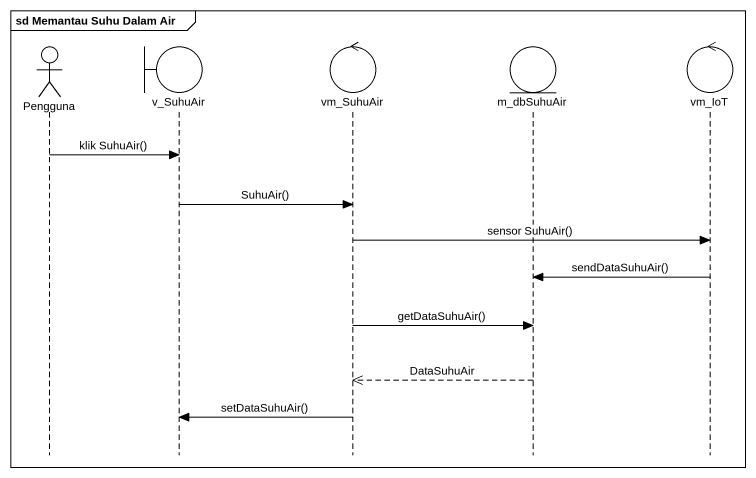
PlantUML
@startuml
mainframe sd Memantau Suhu Dalam Air
hide footbox
actor Pengguna
boundary v_SuhuAir
control vm_SuhuAir
entity m_dbSuhuAir
control vm_IoT

Pengguna -> v_SuhuAir : klik SuhuAir()
v_SuhuAir -> vm_SuhuAir : SuhuAir()
vm_SuhuAir -> vm_IoT : sensor SuhuAir()
vm_IoT -> m_dbSuhuAir : sendDataSuhuAir()
vm_SuhuAir -> m_dbSuhuAir : getDataSuhuAir()
m_dbSuhuAir -->> vm_SuhuAir : DataSuhuAir
vm_SuhuAir -> v_SuhuAir : setDataSuhuAir()
@enduml
